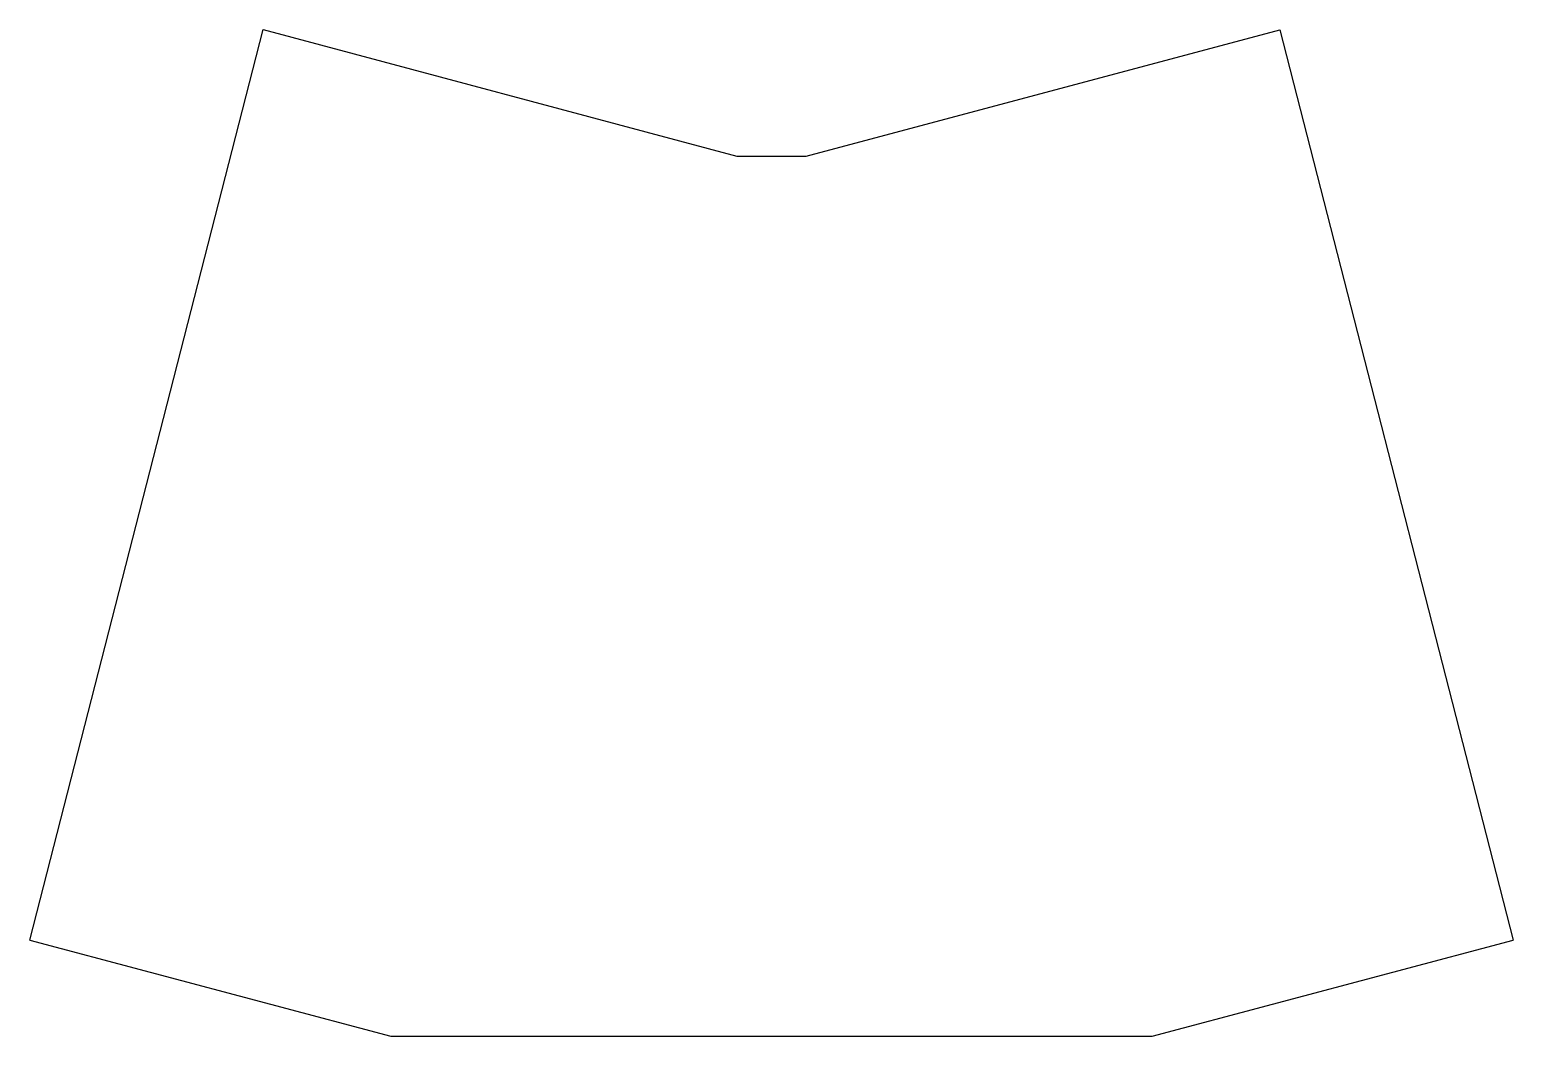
# Model space of a CAD drawing. Header units: millimetres. Extents: x -97 to 97, y 0 to 131.
import ezdxf

# ---------------------------------------------------------------- set-up
doc = ezdxf.new("R2010")
doc.units = ezdxf.units.MM
doc.layers.add('Mechanical16', color=56, linetype='Continuous')

msp = doc.modelspace()

# ---------------------------------------------------------------- linework, layer by layer
at = {"layer": 'Mechanical16'}
for p, q in [((-96.5, 12.5), (-66.13, 130.94)), ((-66.13, 130.94), (-4.5, 114.5)), ((4.5, 114.5), (66.13, 130.93)), ((66.13, 130.93), (66.13, 130.93)), ((66.13, 130.93), (96.5, 12.5)), ((-4.5, 114.5), (4.5, 114.5)), ((-96.5, 12.5), (-49.5, 0)), ((49.5, 0), (96.5, 12.5)), ((-49.5, 0), (49.5, 0))]:
    msp.add_line(p, q, dxfattribs=at)

doc.saveas('drawing.dxf')
